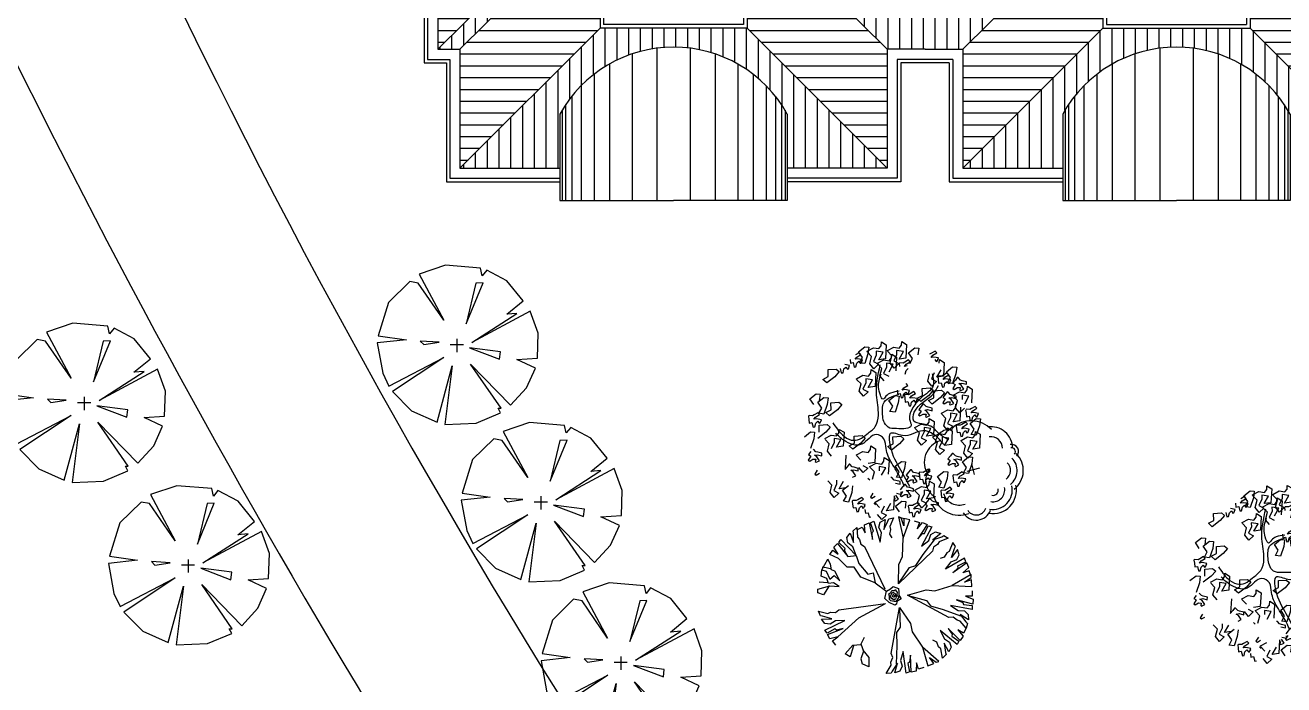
# Model space of a CAD drawing. Extents: x 225694 to 1397201, y -46174 to 794826.
# Drawn here: x 524171 to 564215, y 315925 to 336917 of the extents above; entities that cross this region are included whole.
import ezdxf

# ---------------------------------------------------------------- set-up
doc = ezdxf.new("R2010")
doc.units = 0
doc.header["$LTSCALE"] = 0.5
doc.header["$MEASUREMENT"] = 0
for name, color, linetype in [('08-树', 73, 'Continuous'), ('KJ', 8, 'Continuous'), ('屋顶', 135, 'Continuous'), ('树', 124, 'Continuous'), ('路', 40, 'Continuous')]:
    doc.layers.add(name, color=color, linetype=linetype)
doc.styles.get("Standard").update_dxf_attribs({"font": 'rs.shx', "bigfont": 'hztxt.shx'})

# ---------------------------------------------------------------- blocks, each defined once
blk = doc.blocks.new('桂花')
at = {"layer": '08-树', "linetype": 'ByBlock'}
for p, q in [((0, 0), (-316, 0)), ((-149, -187), (-149, 195))]:
    blk.add_line(p, q, dxfattribs=at)
for centre, radius, start, end in [((-612, 656), 626, 75.2533, 173.8893), ((-367, 1210), 204, 31.9374, 177.2865), ((-367, 1210), 110, 31.9374, 177.2865), ((79, 732), 688, 22.6842, 120.5814), ((79, 732), 509, 22.6842, 120.5814), ((-743, 93), 815, 118.8409, 207.9925), ((-612, 656), 332, 75.2533, 173.8893), ((79, 732), 314, 22.6842, 120.5814), ((574, 395), 344, 335.0514, 87.0482), ((574, 395), 565, 335.0514, 87.0482), ((574, 395), 687, 335.0514, 87.0482), ((574, 395), 158, 335.0514, 87.0482), ((868, -183), 294, 286.7742, 55.2785), ((868, -183), 443, 286.7742, 55.2785), ((-1031, -465), 437, 155.3763, 247.6372), ((-552, -692), 652, 181.4394, 289.2262), ((287, -545), 475, 271.8981, 6.291), ((287, -545), 769, 271.8981, 6.291), ((-59, -897), 543, 216.0983, 316.3439)]:
    blk.add_arc(centre, radius, start, end, dxfattribs=at)
blk = doc.blocks.new('GUIHUA')
at = {"layer": '树', "linetype": 'ByBlock', "xscale": 1.0944, "yscale": 1.0944, "zscale": 1.0944}
blk.add_blockref('桂花', (169, -8), dxfattribs=at)
blk = doc.blocks.new('批杷')
at = {"layer": '08-树', "color": 124}
for p, q in [((-983, 2387), (-831, 2446)), ((-831, 2446), (-723, 1917)), ((-784, 2446), (-678, 2505)), ((-689, 2188), (-784, 2446)), ((-678, 2505), (-475, 1835)), ((-524, 2306), (-478, 2470)), ((-478, 2470), (-326, 2553)), ((-326, 2553), (-360, 2236)), ((-360, 2236), (-231, 2506)), ((-231, 2506), (-208, 2577)), ((-208, 2577), (-55, 2613)), ((-55, 2613), (-172, 2330)), ((296, 2576), (142, 2607)), ((601, 2507), (767, 2457)), ((767, 2457), (700, 2258)), ((700, 2258), (866, 2457)), ((866, 2457), (1016, 2391)), ((-1537, 1977), (-1438, 2120)), ((-1438, 2120), (-1325, 1821)), ((-1344, 2194), (-1224, 2295)), ((-1333, 2120), (-1344, 2194)), ((-1325, 1821), (-1333, 2120)), ((-1224, 2295), (-1200, 1990)), ((-1206, 2233), (-1054, 2316)), ((-1054, 2316), (-959, 2128)), ((-959, 2128), (-983, 2387)), ((-735, 2140), (-689, 2188)), ((-723, 1917), (-735, 2140)), ((-441, 2129), (-524, 2306)), ((-475, 1835), (-441, 2129)), ((-148, 2236), (-183, 2083)), ((-183, 2083), (-111, 1966)), ((-172, 2330), (-148, 2236)), ((1016, 2391), (717, 1941)), ((717, 1941), (866, 2108)), ((1166, 2324), (833, 1708)), ((866, 2108), (933, 2108)), ((933, 2108), (1049, 2357)), ((1049, 2357), (1166, 2324)), ((1066, 1891), (1132, 2074)), ((1132, 2074), (1282, 2158)), ((1448, 2108), (1199, 1908)), ((1199, 1908), (1481, 2008)), ((1282, 2158), (1448, 2108)), ((1481, 2008), (1548, 2041)), ((1548, 2041), (1681, 1958)), ((-1950, 1675), (-1841, 1796)), ((-1812, 1455), (-1950, 1675)), ((-1841, 1796), (-1506, 1373)), ((-1799, 1818), (-1731, 1918)), ((-1597, 1630), (-1799, 1818)), ((-1731, 1918), (-1248, 1412)), ((-1618, 1567), (-1597, 1630)), ((-1504, 1809), (-1537, 1977)), ((-1351, 1689), (-1504, 1809)), ((-1248, 1412), (-1351, 1689)), ((-1200, 1990), (-1137, 1917)), ((-1137, 1917), (-1099, 1765)), ((-1099, 1765), (-982, 1692)), ((-982, 1692), (-335, 346)), ((833, 1708), (1066, 1891)), ((1215, 1675), (1182, 1542)), ((1348, 1758), (1215, 1675)), ((1398, 1841), (1348, 1758)), ((1681, 1958), (1398, 1841)), ((1828, 1826), (1718, 1541)), ((1789, 1343), (1882, 1628)), ((1914, 1695), (1828, 1826)), ((1882, 1628), (1914, 1695)), ((-2340, 954), (-2143, 1291)), ((-2080, 1437), (-1981, 1580)), ((-1806, 1311), (-2080, 1437)), ((-1981, 1580), (-1812, 1455)), ((-1530, 1034), (-1806, 1311)), ((-1506, 1373), (-1618, 1567)), ((-1506, 1373), (-1248, 1412)), ((-1248, 1412), (-1154, 1152)), ((1182, 1542), (102, 510)), ((1556, 1354), (1424, 1318)), ((1636, 1489), (1556, 1354)), ((2206, 1320), (1599, 973)), ((1599, 973), (1776, 1210)), ((1718, 1541), (1636, 1489)), ((1776, 1210), (1957, 1281)), ((1983, 1597), (1789, 1343)), ((1957, 1281), (2037, 1432)), ((2037, 1432), (1983, 1597)), ((1995, 1082), (2242, 1205)), ((2242, 1205), (2206, 1320)), ((-1312, 1034), (-1530, 1034)), ((-1095, 717), (-1312, 1034)), ((-1154, 1152), (-877, 816)), ((-877, 816), (-699, 855)), ((-699, 855), (-640, 538)), ((2276, 1172), (1834, 862)), ((1834, 862), (1997, 1016)), ((1997, 1016), (1995, 1082)), ((2151, 853), (2346, 1024)), ((2349, 925), (2151, 853)), ((2346, 1024), (2276, 1172)), ((2403, 760), (2349, 925)), ((-640, 538), (-1095, 717)), ((-640, 538), (-264, 261)), ((-2459, 222), (-2459, 340)), ((1708, -563), (393, 145)), ((2464, -143), (1944, 3)), ((1944, 3), (2149, -88)), ((2450, 115), (2240, 117)), ((2240, 117), (2481, 20)), ((2447, 288), (2450, 115)), ((2481, 20), (2464, -143)), ((-2383, -509), (-2442, -364)), ((-2442, -364), (-2145, -435)), ((-2145, -435), (-2055, -397)), ((-2055, -397), (-1899, -408)), ((-1899, -408), (-1794, -320)), ((-1794, -320), (-313, -120)), ((-1154, -571), (-313, -120)), ((-131, -1714), (136, -244)), ((2447, -305), (1759, -180)), ((1759, -180), (2005, -344)), ((2005, -344), (2199, -351)), ((2149, -88), (2169, -151)), ((2169, -151), (2443, -185)), ((2199, -351), (2325, -467)), ((2443, -185), (2447, -305)), ((-2310, -521), (-2383, -509)), ((-2342, -622), (-2022, -607)), ((-2236, -760), (-2342, -622)), ((-2022, -607), (-2310, -521)), ((-2240, -963), (-1609, -660)), ((-2067, -780), (-2236, -760)), ((-1905, -671), (-2067, -780)), ((-1609, -660), (-1905, -671)), ((-1825, -1182), (-1154, -571)), ((1845, -553), (1708, -563)), ((1965, -654), (1845, -553)), ((2060, -676), (1965, -654)), ((2258, -908), (2060, -676)), ((2329, -641), (2062, -466)), ((2062, -466), (2244, -703)), ((2244, -703), (2296, -756)), ((2296, -756), (2258, -908)), ((2325, -467), (2329, -641)), ((-2166, -1058), (-2240, -963)), ((-1925, -924), (-2166, -1058)), ((-2158, -1104), (-1652, -917)), ((-2076, -1246), (-2158, -1104)), ((-1825, -1182), (-2076, -1246)), ((-1996, -1305), (-1825, -1182)), ((-1871, -963), (-1925, -924)), ((-1652, -917), (-1871, -963)), ((1429, -980), (1563, -1244)), ((1968, -1427), (1429, -980)), ((1680, -912), (1814, -1091)), ((2062, -1293), (1680, -912)), ((1814, -1091), (1801, -1156)), ((1801, -1156), (2023, -1319)), ((1994, -957), (2157, -1159)), ((2176, -1062), (1994, -957)), ((2157, -1159), (2062, -1293)), ((2258, -908), (2176, -1062)), ((-1891, -1443), (-1996, -1305)), ((1321, -1348), (1197, -1290)), ((1377, -1495), (1321, -1348)), ((1449, -1560), (1377, -1495)), ((1508, -1860), (1449, -1560)), ((1553, -1378), (1596, -1674)), ((1700, -1661), (1553, -1378)), ((1563, -1244), (1729, -1345)), ((1782, -1508), (1700, -1661)), ((1729, -1345), (1782, -1508)), ((2023, -1319), (1968, -1427)), ((-1431, -1818), (-1589, -1719)), ((-138, -1986), (-80, -1841)), ((-130, -2083), (-138, -1986)), ((-80, -1841), (-131, -1714)), ((249, -1643), (169, -1928)), ((169, -1928), (222, -2115)), ((342, -2337), (249, -1643)), ((457, -1986), (403, -2025)), ((480, -1763), (457, -1986)), ((502, -2303), (480, -1763)), ((1615, -1746), (1508, -1860)), ((1596, -1674), (1615, -1746)), ((-837, -2135), (-1055, -2036)), ((-290, -2343), (-130, -2083)), ((-133, -2333), (-290, -2343)), ((-99, -2267), (-133, -2333)), ((71, -2020), (-99, -2267)), ((-14, -2328), (71, -2020)), ((150, -2270), (-14, -2328)), ((222, -2115), (150, -2270)), ((456, -2295), (342, -2337)), ((403, -2025), (456, -2295)), ((662, -2269), (502, -2303)), ((679, -2009), (662, -2269)), ((743, -2210), (679, -2009)), ((907, -2153), (743, -2210))]:
    blk.add_line(p, q, dxfattribs=at)
for points in [[(252, 1958), (468, 2540), (268, 2590), (268, 2357), (185, 2607), (102, 2640), (252, 1958)], [(119, 527), (102, 510), (119, 1126), (235, 1375), (252, 1958)], [(119, 527), (451, 1026), (650, 1093), (883, 1442), (1249, 1908)], [(-2459, 340), (-2083, 439), (-1787, 420), (-1965, 538), (-2123, 519), (-2182, 677), (-2360, 756), (-2340, 954), (-2202, 915), (-2083, 657), (-1945, 776), (-1767, 598), (-1925, 915), (-2024, 954), (-2063, 1133), (-2143, 1291)], [(-2024, 974), (-2202, 1014), (-2321, 1034)], [(1816, 451), (2437, 425), (2423, 630), (2201, 558), (2413, 714), (2419, 804), (1816, 451)], [(-2103, 439), (-2281, 162), (-2459, 222)], [(-2143, 538), (-2419, 558)], [(414, 135), (393, 145), (984, 320), (1257, 286), (1816, 451)], [(414, 135), (992, -27), (1117, -196), (1521, -309), (2077, -513)], [(133, -267), (157, -867), (35, -1038), (52, -1457), (30, -2049)], [(133, -267), (136, -244), (485, -752), (537, -1022), (866, -1503)], [(-1352, -1442), (-1095, -1422), (-976, -1185)], [(-1589, -1719), (-1352, -1442)], [(-1332, -1462), (-1371, -1601), (-1431, -1818)], [(-1095, -1403), (-1015, -1640)], [(-1035, -1601), (-837, -1838), (-837, -2135)], [(866, -1503), (1034, -2102), (1225, -2025), (1088, -1836), (1302, -1989), (1388, -1967), (866, -1503)], [(-1015, -1640), (-1095, -1878), (-1055, -2036)]]:
    blk.add_lwpolyline(points, dxfattribs=at)
for points in [[(-14, -172), (-197, -89), (-330, 44), (-280, 277), (-147, 344), (-64, 427), (102, 360), (119, 244), (119, 144), (185, 27), (52, -56), (36, -139)], [(-35, -51), (-138, -31), (-178, 9), (-178, 88), (-187, 117), (-207, 191), (-138, 236), (-109, 300), (-20, 290), (5, 330), (34, 270), (59, 251), (54, 147), (103, 93), (103, 48), (79, 38), (64, -11), (39, -26), (24, -51)], [(-114, 33), (-138, 78), (-138, 132), (-104, 196), (-99, 226), (-54, 246), (-40, 201), (-15, 206), (-5, 191), (20, 157), (29, 127), (29, 97), (15, 48), (10, 33), (-5, 18), (-25, 18), (-25, -1), (-64, -1), (-69, 18), (-79, 28)], [(-74, 112), (-64, 167), (-40, 172), (-30, 152), (-10, 132), (-10, 107), (-30, 93), (-30, 78), (-49, 83), (-74, 93)]]:
    blk.add_lwpolyline(points, close=True, dxfattribs=at)
blk = doc.blocks.new('银杏')
at = {"layer": '树', "color": 60}
for p, q in [((-1267, 2458), (-1227, 2569)), ((-1227, 2569), (-1046, 2496)), ((-839, 2577), (-927, 2533)), ((-811, 2624), (-839, 2577)), ((-750, 2732), (-811, 2624)), ((-754, 2511), (-746, 2592)), ((-694, 2563), (-754, 2511)), ((-681, 2712), (-750, 2732)), ((-746, 2592), (-681, 2712)), ((-562, 2609), (-694, 2563)), ((-621, 2729), (-503, 2841)), ((-520, 2694), (-621, 2729)), ((-547, 2507), (-562, 2609)), ((-523, 2463), (-456, 2607)), ((-456, 2607), (-520, 2694)), ((-503, 2841), (-123, 2715)), ((-325, 2695), (-404, 2514)), ((-145, 2520), (-325, 2695)), ((64, 2824), (2, 2789)), ((2, 2789), (35, 2670)), ((48, 2617), (18, 2524)), ((35, 2670), (48, 2617)), ((104, 2693), (64, 2824)), ((155, 2630), (104, 2693)), ((161, 2710), (155, 2630)), ((222, 2835), (161, 2710)), ((305, 2774), (222, 2835)), ((227, 2471), (232, 2551)), ((232, 2551), (365, 2548)), ((236, 2721), (305, 2744)), ((275, 2651), (236, 2721)), ((371, 2597), (275, 2651)), ((305, 2744), (305, 2774)), ((352, 2733), (392, 2843)), ((442, 2524), (352, 2733)), ((365, 2548), (371, 2597)), ((392, 2843), (574, 2770)), ((633, 2591), (442, 2524)), ((574, 2770), (816, 2609)), ((756, 2473), (633, 2591)), ((701, 2616), (819, 2727)), ((802, 2581), (701, 2616)), ((816, 2609), (756, 2473)), ((866, 2494), (802, 2581)), ((819, 2727), (1199, 2602)), ((997, 2582), (918, 2401)), ((1177, 2407), (997, 2582)), ((1199, 2602), (1177, 2407)), ((-1574, 2147), (-1456, 2259)), ((-1456, 2259), (-1076, 2134)), ((-1177, 2249), (-1267, 2458)), ((-987, 2316), (-1177, 2249)), ((-1078, 2297), (-1141, 2262)), ((-1141, 2262), (-1107, 2143)), ((-1039, 2166), (-1078, 2297)), ((-1046, 2496), (-803, 2334)), ((-863, 2199), (-987, 2316)), ((-982, 2182), (-987, 2103)), ((-921, 2308), (-982, 2182)), ((-927, 2533), (-934, 2507)), ((-934, 2507), (-880, 2436)), ((-838, 2247), (-921, 2308)), ((-906, 2194), (-837, 2216)), ((-867, 2123), (-906, 2194)), ((-880, 2436), (-816, 2348)), ((-803, 2334), (-863, 2199)), ((-837, 2216), (-838, 2247)), ((-816, 2348), (-756, 2400)), ((-756, 2400), (-664, 2305)), ((-664, 2305), (-626, 2335)), ((-655, 2441), (-633, 2518)), ((-626, 2335), (-655, 2441)), ((-633, 2518), (-568, 2485)), ((-514, 2186), (-601, 2142)), ((-568, 2485), (-547, 2507)), ((-476, 2260), (-523, 2463)), ((-486, 2234), (-514, 2186)), ((-425, 2341), (-486, 2234)), ((-444, 2262), (-476, 2260)), ((-294, 2345), (-444, 2262)), ((-429, 2120), (-421, 2201)), ((-356, 2322), (-425, 2341)), ((-421, 2201), (-356, 2322)), ((-404, 2514), (-290, 2485)), ((-237, 2218), (-369, 2172)), ((-103, 2237), (-294, 2345)), ((-222, 2116), (-237, 2218)), ((-105, 2233), (-206, 2268)), ((-41, 2146), (-105, 2233)), ((66, 2316), (-103, 2237)), ((-88, 2380), (292, 2255)), ((-25, 2480), (66, 2316)), ((90, 2235), (11, 2053)), ((31, 2500), (120, 2488)), ((270, 2059), (90, 2235)), ((120, 2488), (227, 2471)), ((292, 2255), (270, 2059)), ((434, 2445), (372, 2410)), ((372, 2410), (405, 2291)), ((418, 2237), (388, 2144)), ((405, 2291), (418, 2237)), ((474, 2314), (434, 2445)), ((525, 2251), (474, 2314)), ((531, 2330), (525, 2251)), ((592, 2456), (531, 2330)), ((675, 2395), (592, 2456)), ((606, 2342), (675, 2364)), ((645, 2271), (606, 2342)), ((740, 2217), (645, 2271)), ((675, 2364), (675, 2395)), ((735, 2169), (740, 2217)), ((799, 2350), (866, 2494)), ((846, 2147), (799, 2350)), ((1028, 2232), (878, 2149)), ((918, 2401), (1032, 2372)), ((1219, 2124), (1028, 2232)), ((1032, 2372), (1185, 2243)), ((1185, 2243), (1297, 2367)), ((1388, 2203), (1219, 2124)), ((1297, 2367), (1388, 2203)), ((1361, 2233), (1402, 2343)), ((1451, 2024), (1361, 2233)), ((1402, 2343), (1583, 2270)), ((1583, 2270), (1825, 2109)), ((-1622, 2132), (-1683, 2006)), ((-1539, 2071), (-1622, 2132)), ((-1608, 2018), (-1539, 2040)), ((-1473, 2112), (-1574, 2147)), ((-1539, 2040), (-1539, 2071)), ((-1098, 1938), (-1277, 2114)), ((-1242, 1904), (-1089, 1775)), ((-1094, 2089), (-1124, 1996)), ((-1124, 1996), (-1111, 1973)), ((-1111, 1973), (-1023, 1961)), ((-1107, 2143), (-1094, 2089)), ((-1076, 2134), (-1098, 1938)), ((-1089, 1775), (-978, 1898)), ((-987, 2103), (-1039, 2166)), ((-1023, 1961), (-915, 1944)), ((-978, 1898), (-887, 1735)), ((-915, 1944), (-910, 2023)), ((-910, 2023), (-777, 2020)), ((-772, 2069), (-867, 2123)), ((-777, 2020), (-772, 2069)), ((-742, 1749), (-700, 1973)), ((-700, 1973), (-606, 2042)), ((-601, 2142), (-609, 2116)), ((-609, 2116), (-555, 2045)), ((-606, 2042), (-495, 1881)), ((-555, 2045), (-491, 1957)), ((-495, 1881), (-383, 1612)), ((-491, 1957), (-431, 2010)), ((-431, 2010), (-339, 1914)), ((-369, 2172), (-429, 2120)), ((-339, 1914), (-300, 1944)), ((-330, 2050), (-308, 2127)), ((-300, 1944), (-330, 2050)), ((-308, 2127), (-243, 2094)), ((-243, 2094), (-222, 2116)), ((-108, 2002), (-41, 2146)), ((-61, 1799), (-108, 2002)), ((121, 1885), (-29, 1801)), ((11, 2053), (125, 2025)), ((312, 1777), (121, 1885)), ((125, 2025), (278, 1896)), ((278, 1896), (390, 2019)), ((481, 1856), (312, 1777)), ((388, 2144), (401, 2121)), ((390, 2019), (481, 1856)), ((394, 1857), (512, 1969)), ((495, 1822), (394, 1857)), ((401, 2121), (489, 2109)), ((489, 2109), (597, 2092)), ((559, 1735), (495, 1822)), ((512, 1969), (892, 1844)), ((597, 2092), (602, 2171)), ((602, 2171), (735, 2169)), ((690, 1824), (611, 1642)), ((870, 1648), (690, 1824)), ((878, 2149), (846, 2147)), ((892, 1844), (870, 1648)), ((1151, 1827), (1144, 1802)), ((1238, 1872), (1151, 1827)), ((1267, 1919), (1238, 1872)), ((1327, 2027), (1267, 1919)), ((1323, 1806), (1332, 1887)), ((1383, 1858), (1323, 1806)), ((1396, 2007), (1327, 2027)), ((1332, 1887), (1396, 2007)), ((1515, 1904), (1383, 1858)), ((1642, 2091), (1451, 2024)), ((1531, 1802), (1515, 1904)), ((1766, 1974), (1642, 2091)), ((1799, 1979), (1737, 1944)), ((1737, 1944), (1770, 1825)), ((1825, 2109), (1766, 1974)), ((1770, 1825), (1783, 1772)), ((1839, 1848), (1799, 1979)), ((1890, 1785), (1839, 1848)), ((1896, 1865), (1890, 1785)), ((2010, 1806), (1971, 1876)), ((-1056, 1656), (-1247, 1764)), ((-887, 1735), (-1056, 1656)), ((-895, 1451), (-854, 1675)), ((-854, 1675), (-759, 1744)), ((-759, 1744), (-649, 1583)), ((-546, 1699), (-742, 1749)), ((-649, 1583), (-537, 1314)), ((-508, 1533), (-546, 1699)), ((-383, 1612), (-508, 1533)), ((-328, 1471), (-357, 1423)), ((-267, 1578), (-328, 1471)), ((-199, 1559), (-267, 1578)), ((-263, 1438), (-199, 1559)), ((-80, 1455), (-212, 1409)), ((-64, 1353), (-80, 1455)), ((-29, 1801), (-61, 1799)), ((-4, 1424), (114, 1536)), ((114, 1536), (495, 1411)), ((492, 1591), (559, 1735)), ((539, 1388), (492, 1591)), ((721, 1474), (571, 1390)), ((611, 1642), (725, 1614)), ((912, 1366), (721, 1474)), ((725, 1614), (879, 1485)), ((879, 1485), (990, 1608)), ((990, 1608), (1081, 1444)), ((1144, 1802), (1198, 1731)), ((1198, 1731), (1262, 1643)), ((1262, 1643), (1322, 1695)), ((1322, 1695), (1413, 1600)), ((1413, 1600), (1452, 1630)), ((1423, 1736), (1445, 1813)), ((1452, 1630), (1423, 1736)), ((1445, 1813), (1510, 1780)), ((1510, 1780), (1531, 1802)), ((1584, 1431), (1625, 1541)), ((1625, 1541), (1806, 1469)), ((1783, 1772), (1753, 1679)), ((1753, 1679), (1766, 1655)), ((1766, 1655), (1855, 1643)), ((1806, 1469), (2048, 1307)), ((1855, 1643), (1962, 1626)), ((1962, 1626), (1967, 1706)), ((2135, 1527), (2072, 1493)), ((2072, 1493), (2106, 1374)), ((2175, 1397), (2135, 1527)), ((-699, 1401), (-895, 1451)), ((-803, 1227), (-866, 1192)), ((-866, 1192), (-833, 1073)), ((-764, 1096), (-803, 1227)), ((-712, 1033), (-764, 1096)), ((-707, 1112), (-712, 1033)), ((-646, 1238), (-707, 1112)), ((-661, 1235), (-699, 1401)), ((-537, 1314), (-661, 1235)), ((-563, 1177), (-646, 1238)), ((-631, 1124), (-563, 1146)), ((-592, 1053), (-631, 1124)), ((-563, 1146), (-563, 1177)), ((-444, 1379), (-451, 1353)), ((-451, 1353), (-397, 1282)), ((-357, 1423), (-444, 1379)), ((-397, 1282), (-333, 1194)), ((-333, 1194), (-273, 1247)), ((-273, 1247), (-181, 1151)), ((-271, 1357), (-263, 1438)), ((-212, 1409), (-271, 1357)), ((-181, 1151), (-143, 1181)), ((-172, 1287), (-150, 1364)), ((-143, 1181), (-172, 1287)), ((-150, 1364), (-85, 1332)), ((-85, 1332), (-64, 1353)), ((98, 1389), (-4, 1424)), ((95, 1158), (162, 1302)), ((142, 955), (95, 1158)), ((162, 1302), (98, 1389)), ((293, 1390), (214, 1209)), ((214, 1209), (328, 1180)), ((472, 1215), (293, 1390)), ((328, 1180), (481, 1052)), ((495, 1411), (472, 1215)), ((481, 1052), (593, 1175)), ((571, 1390), (539, 1388)), ((593, 1175), (684, 1011)), ((1081, 1444), (912, 1366)), ((1674, 1222), (1584, 1431)), ((1865, 1289), (1674, 1222)), ((1989, 1172), (1865, 1289)), ((2048, 1307), (1989, 1172)), ((2119, 1320), (2089, 1227)), ((2089, 1227), (2102, 1203)), ((2102, 1203), (2190, 1191)), ((2106, 1374), (2119, 1320)), ((2226, 1333), (2175, 1397)), ((2190, 1191), (2298, 1175)), ((2298, 1175), (2303, 1254)), ((-1088, 1069), (-1150, 1034)), ((-1048, 938), (-1088, 1069)), ((-997, 875), (-1048, 938)), ((-991, 954), (-997, 875)), ((-930, 1080), (-991, 954)), ((-847, 1019), (-930, 1080)), ((-925, 716), (-920, 796)), ((-920, 796), (-787, 793)), ((-916, 966), (-847, 989)), ((-877, 895), (-916, 966)), ((-895, 637), (-854, 748)), ((-782, 841), (-877, 895)), ((-854, 748), (-673, 675)), ((-819, 1019), (-849, 926)), ((-849, 926), (-837, 903)), ((-847, 989), (-847, 1019)), ((-837, 903), (-748, 891)), ((-833, 1073), (-819, 1019)), ((-787, 793), (-782, 841)), ((-748, 891), (-641, 874)), ((-641, 874), (-635, 953)), ((-635, 953), (-503, 951)), ((-497, 999), (-592, 1053)), ((-503, 951), (-497, 999)), ((173, 957), (142, 955)), ((324, 1041), (173, 957)), ((514, 933), (324, 1041)), ((684, 1011), (514, 933)), ((1472, 1054), (1409, 1019)), ((1409, 1019), (1442, 900)), ((1474, 738), (1414, 630)), ((1456, 846), (1425, 753)), ((1425, 753), (1438, 730)), ((1438, 730), (1527, 718)), ((1442, 900), (1456, 846)), ((1511, 923), (1472, 1054)), ((1543, 718), (1474, 738)), ((1563, 860), (1511, 923)), ((1568, 939), (1563, 860)), ((1629, 1065), (1568, 939)), ((1712, 1004), (1629, 1065)), ((1634, 701), (1639, 781)), ((1639, 781), (1772, 778)), ((1643, 951), (1712, 974)), ((1682, 880), (1643, 951)), ((1778, 826), (1682, 880)), ((1712, 974), (1712, 1004)), ((1743, 958), (1861, 1070)), ((1844, 923), (1743, 958)), ((1772, 778), (1778, 826)), ((1909, 836), (1844, 923)), ((-805, 428), (-895, 637)), ((-614, 495), (-805, 428)), ((-673, 675), (-430, 513)), ((-490, 378), (-614, 495)), ((-430, 513), (-490, 378)), ((237, 272), (278, 496)), ((278, 496), (373, 566)), ((373, 566), (483, 404)), ((483, 404), (596, 135)), ((986, 324), (1026, 434)), ((1298, 538), (1291, 513)), ((1385, 583), (1298, 538)), ((1414, 630), (1385, 583)), ((1479, 598), (1543, 718)), ((1527, 718), (1634, 701)), ((433, 222), (237, 272)), ((471, 56), (433, 222)), ((596, 135), (471, 56))]:
    blk.add_line(p, q, dxfattribs=at)
at = {"layer": '树'}
for p, q in [((-1779, 2121), (-1842, 2086)), ((-1842, 2086), (-1809, 1967)), ((-1809, 1967), (-1796, 1913)), ((-1740, 1990), (-1779, 2121)), ((-1688, 1927), (-1740, 1990)), ((-1683, 2006), (-1688, 1927)), ((1957, 1990), (1896, 1865)), ((2040, 1929), (1957, 1990)), ((1971, 1876), (2040, 1899)), ((2040, 1899), (2040, 1929)), ((-2083, 1544), (-2043, 1655)), ((-1993, 1335), (-2083, 1544)), ((-2043, 1655), (-1862, 1582)), ((1967, 1706), (2100, 1703)), ((2105, 1752), (2010, 1806)), ((2100, 1703), (2105, 1752)), ((2292, 1538), (2231, 1413)), ((2375, 1477), (2292, 1538)), ((2376, 1447), (2375, 1477)), ((-2357, 1231), (-2239, 1343)), ((-2256, 1196), (-2357, 1231)), ((-2259, 965), (-2192, 1109)), ((-2192, 1109), (-2256, 1196)), ((-2239, 1343), (-1859, 1218)), ((-2061, 1197), (-2140, 1016)), ((-1881, 1022), (-2061, 1197)), ((-1803, 1402), (-1993, 1335)), ((-1859, 1218), (-1881, 1022)), ((-1679, 1285), (-1803, 1402)), ((-1728, 1313), (-1791, 1278)), ((-1791, 1278), (-1757, 1159)), ((-1744, 1105), (-1774, 1012)), ((-1757, 1159), (-1744, 1105)), ((-1688, 1182), (-1728, 1313)), ((-1637, 1119), (-1688, 1182)), ((-1632, 1198), (-1637, 1119)), ((-1517, 1139), (-1556, 1210)), ((-1422, 1085), (-1517, 1139)), ((2231, 1413), (2226, 1333)), ((2303, 1254), (2436, 1251)), ((2307, 1424), (2376, 1447)), ((2346, 1354), (2307, 1424)), ((2441, 1300), (2346, 1354)), ((2436, 1251), (2441, 1300)), ((-2494, 659), (-2376, 771)), ((-2376, 771), (-1995, 646)), ((-2212, 762), (-2259, 965)), ((-2180, 764), (-2212, 762)), ((-2030, 848), (-2180, 764)), ((-2140, 1016), (-2026, 987)), ((-2080, 857), (-1962, 968)), ((-1979, 821), (-2080, 857)), ((-1839, 740), (-2030, 848)), ((-2026, 987), (-1873, 859)), ((-1982, 590), (-1915, 735)), ((-1915, 735), (-1979, 821)), ((-1962, 968), (-1582, 843)), ((-1873, 859), (-1761, 982)), ((-1784, 823), (-1863, 641)), ((-1670, 818), (-1839, 740)), ((-1604, 647), (-1784, 823)), ((-1774, 1012), (-1761, 989)), ((-1761, 989), (-1673, 977)), ((-1761, 982), (-1670, 818)), ((-1032, 733), (-925, 716)), ((1841, 692), (1909, 836)), ((1861, 1070), (2241, 945)), ((2040, 924), (1960, 743)), ((1960, 743), (2075, 715)), ((2219, 749), (2040, 924)), ((2241, 945), (2219, 749)), ((2242, 849), (2234, 823)), ((2234, 823), (2288, 752)), ((2329, 894), (2242, 849)), ((2288, 752), (2352, 665)), ((2357, 941), (2329, 894)), ((2418, 1049), (2357, 941)), ((2414, 827), (2422, 909)), ((2474, 880), (2414, 827)), ((2487, 1029), (2418, 1049)), ((2422, 909), (2487, 1029)), ((2606, 925), (2474, 880)), ((2513, 757), (2535, 834)), ((2542, 652), (2513, 757)), ((2535, 834), (2600, 802)), ((2600, 802), (2621, 824)), ((2621, 824), (2606, 925)), ((-2392, 624), (-2494, 659)), ((-2328, 537), (-2392, 624)), ((-2197, 626), (-2276, 444)), ((-2276, 444), (-2162, 416)), ((-2018, 450), (-2197, 626)), ((-2162, 416), (-2009, 287)), ((-1995, 646), (-2018, 450)), ((-2009, 287), (-1897, 410)), ((-1935, 388), (-1982, 590)), ((-1903, 390), (-1935, 388)), ((-1753, 473), (-1903, 390)), ((-1897, 410), (-1806, 246)), ((-1863, 641), (-1749, 613)), ((-1562, 365), (-1753, 473)), ((-1749, 613), (-1596, 484)), ((-1596, 484), (-1484, 607)), ((-1393, 444), (-1562, 365)), ((1026, 434), (1207, 361)), ((1291, 513), (1345, 441)), ((1345, 441), (1409, 354)), ((1409, 354), (1469, 406)), ((1469, 406), (1560, 310)), ((1471, 517), (1479, 598)), ((1530, 569), (1471, 517)), ((1662, 614), (1530, 569)), ((1570, 446), (1592, 524)), ((1599, 341), (1570, 446)), ((1592, 524), (1657, 491)), ((1657, 491), (1678, 513)), ((1678, 513), (1662, 614)), ((1840, 462), (1779, 354)), ((1909, 442), (1840, 462)), ((1888, 489), (1841, 692)), ((1844, 322), (1909, 442)), ((1920, 491), (1888, 489)), ((2070, 575), (1920, 491)), ((2261, 467), (2070, 575)), ((2075, 715), (2228, 586)), ((2228, 586), (2339, 709)), ((2318, 508), (2255, 474)), ((2255, 474), (2288, 355)), ((2430, 545), (2261, 467)), ((2357, 378), (2318, 508)), ((2339, 709), (2430, 545)), ((2352, 665), (2412, 717)), ((2409, 314), (2357, 378)), ((2414, 394), (2409, 314)), ((2412, 717), (2504, 621)), ((2475, 519), (2414, 394)), ((2558, 458), (2475, 519)), ((2490, 405), (2558, 428)), ((2529, 335), (2490, 405)), ((2504, 621), (2542, 652)), ((2558, 428), (2558, 458)), ((-1976, 168), (-2166, 276)), ((-1806, 246), (-1976, 168)), ((-1801, 161), (-1683, 273)), ((-1700, 126), (-1801, 161)), ((-1703, -105), (-1635, 39)), ((-1635, 39), (-1700, 126)), ((-1683, 273), (-1302, 148)), ((-1504, 128), (-1584, -54)), ((-1325, -48), (-1504, 128)), ((-1302, 148), (-1325, -48)), ((1075, 115), (986, 324)), ((1266, 182), (1075, 115)), ((1207, 361), (1450, 200)), ((1390, 65), (1266, 182)), ((1450, 200), (1390, 65)), ((1481, 30), (1453, -18)), ((1542, 137), (1481, 30)), ((1611, 118), (1542, 137)), ((1546, -3), (1611, 118)), ((1560, 310), (1599, 341)), ((1663, 263), (1656, 237)), ((1656, 237), (1710, 166)), ((1751, 307), (1663, 263)), ((1710, 166), (1774, 78)), ((1779, 354), (1751, 307)), ((1834, 130), (1926, 35)), ((1904, 68), (1835, 87)), ((1836, 241), (1844, 322)), ((1896, 293), (1836, 241)), ((1839, -53), (1904, 68)), ((2028, 339), (1896, 293)), ((1926, 35), (1964, 65)), ((1935, 171), (1957, 248)), ((1964, 65), (1935, 171)), ((1957, 248), (2022, 215)), ((2022, 215), (2043, 237)), ((2043, 237), (2028, 339)), ((2100, 39), (2141, 149)), ((2190, -170), (2100, 39)), ((2141, 149), (2322, 76)), ((2302, 301), (2271, 208)), ((2271, 208), (2284, 184)), ((2284, 184), (2373, 173)), ((2288, 355), (2302, 301)), ((2373, 173), (2480, 156)), ((2480, 156), (2486, 235)), ((2486, 235), (2618, 232)), ((2624, 281), (2529, 335)), ((2618, 232), (2624, 281)), ((-2057, -91), (-2057, -60)), ((-1655, -308), (-1703, -105)), ((-1624, -306), (-1655, -308)), ((-1474, -222), (-1624, -306)), ((-1584, -54), (-1469, -82)), ((-1283, -330), (-1474, -222)), ((-1469, -82), (-1316, -211)), ((-1316, -211), (-1204, -88)), ((-1114, -251), (-1283, -330)), ((-1204, -88), (-1114, -251)), ((325, -413), (443, -302)), ((443, -302), (823, -427)), ((749, -124), (867, -13)), ((851, -160), (749, -124)), ((848, -391), (915, -246)), ((915, -246), (851, -160)), ((867, -13), (1248, -138)), ((1046, -158), (967, -340)), ((967, -340), (1081, -368)), ((1225, -334), (1046, -158)), ((1365, -62), (1358, -88)), ((1453, -18), (1365, -62)), ((2023, -36), (1891, -81)), ((1896, -135), (2277, -260)), ((1953, -127), (2017, -159)), ((2017, -159), (2039, -138)), ((2039, -138), (2023, -36)), ((2254, -456), (2075, -280)), ((2381, -103), (2190, -170)), ((2277, -260), (2254, -456)), ((426, -448), (325, -413)), ((423, -679), (490, -535)), ((490, -535), (426, -448)), ((823, -427), (801, -622)), ((809, -786), (921, -662)), ((895, -593), (848, -391)), ((926, -591), (895, -593)), ((921, -662), (1012, -826)), ((1077, -508), (926, -591)), ((1267, -616), (1077, -508)), ((1277, -702), (1214, -737)), ((1662, -709), (1754, -805)), ((1792, -774), (1763, -669)), ((1924, -715), (1877, -513)), ((1955, -713), (1924, -715)), ((2004, -715), (1942, -750)), ((2106, -630), (1955, -713)), ((2110, -490), (2263, -619)), ((2263, -619), (2375, -496)), ((2466, -659), (2296, -738)), ((2375, -496), (2466, -659)), ((-1177, -1203), (-1135, -979)), ((-1135, -979), (-1041, -910)), ((-1041, -910), (-930, -1071)), ((652, -797), (502, -880)), ((770, -1087), (683, -1132)), ((799, -1040), (770, -1087)), ((860, -932), (799, -1040)), ((1012, -826), (843, -905)), ((856, -1153), (864, -1072)), ((928, -952), (860, -932)), ((864, -1072), (928, -952)), ((1047, -1055), (915, -1101)), ((1063, -1157), (1047, -1055)), ((1762, -1019), (1700, -1054)), ((1700, -1054), (1733, -1173)), ((1754, -805), (1792, -774)), ((1802, -1150), (1762, -1019)), ((1920, -1008), (1859, -1134)), ((2003, -1069), (1920, -1008)), ((1958, -1015), (1971, -1039)), ((2003, -1100), (2003, -1069)), ((2060, -1051), (2167, -1068)), ((2167, -1068), (2172, -988)), ((2172, -988), (2305, -991)), ((2305, -991), (2311, -942)), ((915, -1101), (856, -1153)), ((1354, -1538), (1264, -1328)), ((1305, -1218), (1486, -1291)), ((1746, -1227), (1716, -1320)), ((1733, -1173), (1746, -1227)), ((1853, -1213), (1802, -1150)), ((1859, -1134), (1853, -1213)), ((1930, -1293), (2063, -1295)), ((1934, -1122), (2003, -1100)), ((1973, -1193), (1934, -1122)), ((2068, -1247), (1973, -1193)), ((2063, -1295), (2068, -1247)), ((1025, -1624), (1139, -1652))]:
    blk.add_line(p, q, dxfattribs=at)
at = {"layer": '树', "color": 76}
for p, q in [((-2395, 393), (-2328, 537)), ((-2348, 190), (-2395, 393)), ((-2481, 154), (-2441, 265)), ((-2391, -55), (-2481, 154)), ((-2441, 265), (-2260, 192)), ((-2201, 12), (-2391, -55)), ((-2316, 192), (-2348, 190)), ((-2166, 276), (-2316, 192)), ((-2260, 192), (-2017, 30)), ((-2077, -105), (-2201, 12)), ((-2140, 1), (-2201, -125)), ((-2057, -60), (-2140, 1)), ((-2017, 30), (-2077, -105)), ((-2298, -10), (-2360, -45)), ((-2360, -45), (-2327, -164)), ((-2258, -141), (-2298, -10)), ((-2207, -204), (-2258, -141)), ((-2243, -346), (-2135, -363)), ((-2201, -125), (-2207, -204)), ((-2135, -363), (-2130, -284)), ((-2130, -284), (-1997, -286)), ((-2126, -113), (-2057, -91)), ((-2087, -184), (-2126, -113)), ((-1992, -238), (-2087, -184)), ((-1997, -286), (-1992, -238)), ((-2073, -405), (-2134, -530)), ((-1990, -466), (-2073, -405)), ((-2063, -689), (-1930, -692)), ((-2059, -519), (-1990, -496)), ((-2020, -589), (-2059, -519)), ((-1924, -643), (-2020, -589)), ((-1990, -496), (-1990, -466)), ((-1930, -692), (-1924, -643)), ((-71, -802), (-29, -578)), ((-29, -578), (65, -509)), ((65, -509), (176, -670)), ((176, -670), (288, -939)), ((470, -882), (423, -679)), ((-2120, -1035), (-2079, -811)), ((-1924, -1086), (-2120, -1035)), ((-2079, -811), (-1984, -742)), ((-1984, -742), (-1874, -903)), ((-1886, -1252), (-1924, -1086)), ((-1874, -903), (-1761, -1172)), ((-930, -1071), (-818, -1340)), ((-371, -1171), (-253, -1060)), ((-253, -1060), (128, -1185)), ((125, -852), (-71, -802)), ((163, -1018), (125, -852)), ((288, -939), (163, -1018)), ((502, -880), (470, -882)), ((-1761, -1172), (-1886, -1252)), ((-1534, -1552), (-1494, -1442)), ((-1494, -1442), (-1313, -1515)), ((-1376, -1358), (-1336, -1248)), ((-1286, -1568), (-1376, -1358)), ((-1336, -1248), (-1155, -1321)), ((-981, -1253), (-1177, -1203)), ((-1155, -1321), (-912, -1483)), ((-943, -1419), (-981, -1253)), ((-818, -1340), (-943, -1419)), ((-594, -1476), (-499, -1407)), ((-499, -1407), (-389, -1568)), ((-269, -1206), (-371, -1171)), ((-272, -1437), (-205, -1293)), ((-225, -1640), (-272, -1437)), ((-205, -1293), (-269, -1206)), ((-74, -1205), (-153, -1386)), ((-153, -1386), (-39, -1415)), ((105, -1380), (-74, -1205)), ((-39, -1415), (114, -1544)), ((128, -1185), (105, -1380)), ((397, -1177), (778, -1302)), ((683, -1132), (676, -1157)), ((676, -1157), (730, -1228)), ((730, -1228), (794, -1316)), ((1284, -1618), (1105, -1443)), ((1306, -1422), (1284, -1618)), ((1486, -1291), (1729, -1453)), ((1729, -1453), (1669, -1588)), ((1716, -1320), (1729, -1343)), ((1729, -1343), (1818, -1355)), ((1818, -1355), (1925, -1372)), ((1925, -1372), (1930, -1293)), ((-1444, -1762), (-1534, -1552)), ((-1254, -1695), (-1444, -1762)), ((-1096, -1501), (-1286, -1568)), ((-972, -1618), (-1096, -1501)), ((-931, -1608), (-994, -1643)), ((-994, -1643), (-961, -1762)), ((-947, -1815), (-978, -1908)), ((-912, -1483), (-972, -1618)), ((-961, -1762), (-947, -1815)), ((-892, -1739), (-931, -1608)), ((-840, -1802), (-892, -1739)), ((-835, -1722), (-840, -1802)), ((-774, -1597), (-835, -1722)), ((-691, -1658), (-774, -1597)), ((-759, -1711), (-691, -1688)), ((-720, -1781), (-759, -1711)), ((-625, -1835), (-720, -1781)), ((-691, -1688), (-691, -1658)), ((-635, -1700), (-594, -1476)), ((-439, -1750), (-635, -1700)), ((-389, -1568), (-277, -1837)), ((-43, -1555), (-194, -1638)), ((147, -1663), (-43, -1555)), ((317, -1584), (147, -1663)), ((1135, -1792), (985, -1876)), ((1326, -1900), (1135, -1792)), ((1139, -1652), (1293, -1781)), ((1293, -1781), (1404, -1658)), ((1545, -1471), (1354, -1538)), ((1404, -1658), (1495, -1822)), ((1669, -1588), (1545, -1471)), ((-978, -1908), (-965, -1932)), ((-965, -1932), (-876, -1944)), ((-876, -1944), (-769, -1961)), ((-769, -1961), (-763, -1881)), ((-763, -1881), (-631, -1884)), ((-631, -1884), (-625, -1835)), ((-515, -1988), (-475, -1878)), ((-425, -2197), (-515, -1988)), ((-475, -1878), (-293, -1951)), ((-293, -1951), (-51, -2112)), ((79, -1990), (-8, -2035)), ((39, -2131), (103, -2219)), ((108, -1943), (79, -1990)), ((103, -2219), (162, -2167)), ((168, -1835), (108, -1943)), ((162, -2167), (254, -2263)), ((164, -2056), (173, -1975)), ((224, -2004), (164, -2056)), ((237, -1855), (168, -1835)), ((173, -1975), (237, -1855)), ((356, -1958), (224, -2004)), ((263, -2126), (286, -2049)), ((293, -2232), (263, -2126)), ((286, -2049), (350, -2082)), ((350, -2082), (372, -2060)), ((372, -2060), (356, -1958)), ((603, -2092), (695, -2188)), ((695, -2188), (733, -2158)), ((733, -2158), (704, -2052)), ((1495, -1822), (1326, -1900)), ((254, -2263), (293, -2232))]:
    blk.add_line(p, q, dxfattribs=at)
at = {"layer": '树', "color": 36, "linetype": 'Continuous'}
for points, knots in [([(-1232, 1836), (-1106, 1834), (-795, 1830), (-672, 1340), (-429, 1030), (-183, 833), (193, 920), (39, 471), (-14, 226), (-256, 101), (-497, 150), (-880, 265), (-896, 547), (-908, 755)], [0, 0, 0, 0, 344.006792, 854.778332, 1261.454442, 1563.349745, 1749.920345, 2178.552796, 2428.387806, 2535.812858, 2945.81414, 3136.734295, 3671.676796, 3671.676796, 3671.676796, 3671.676796]), ([(1747, 369), (1545, 320), (1081, 208), (611, 84), (-11, 210), (434, 640), (169, 1079), (477, 1476), (706, 1574), (833, 1629)], [0, 0, 0, 0, 612.426602, 1400.624643, 1667.264022, 2013.862052, 2622.142616, 2952.458879, 3368.715072, 3368.715072, 3368.715072, 3368.715072]), ([(-988, 788), (-999, 701), (-1017, 559), (-972, 397), (-838, 254), (-1155, 212), (-1368, 253), (-1547, 372), (-1609, 412)], [0, 0, 0, 0, 253.476309, 416.933891, 537.865082, 674.806361, 1085.935509, 1302.568782, 1302.568782, 1302.568782, 1302.568782]), ([(-597, -1300), (-458, -1251), (-226, -1169), (37, -947), (81, -663), (-50, -419), (-146, -112), (-550, 86), (-1157, 88), (-1598, 317), (-1863, 456)], [0, 0, 0, 0, 444.941016, 738.226411, 977.38917, 1235.861111, 1558.613694, 1901.923017, 2485.057294, 3364.07932, 3364.07932, 3364.07932, 3364.07932]), ([(1706, 223), (1626, 211), (1372, 174), (990, 35), (571, -45), (236, 60), (-80, -245), (366, -658), (33, -1108), (-204, -1248), (-291, -1299)], [0, 0, 0, 0, 242.089077, 766.469692, 1217.889039, 1501.20257, 1752.063956, 2258.031919, 2790.693022, 3100.692203, 3100.692203, 3100.692203, 3100.692203])]:
    blk.add_open_spline(points, degree=3, knots=knots, dxfattribs=at)
at = {"layer": '树', "color": 60, "linetype": 'Continuous'}
blk.add_open_spline([(735, 1805), (654, 1716), (527, 1577), (229, 1460), (107, 1223), (-20, 901), (-514, 1134), (-522, 1619), (-782, 1860), (-851, 1924)], degree=3, knots=[0, 0, 0, 0, 358.309745, 559.724306, 920.068021, 1160.301928, 1416.92524, 2182.832789, 2459.824468, 2459.824468, 2459.824468, 2459.824468], dxfattribs=at)
at = {"layer": '树', "color": 60, "width": 0.8, "flags": 9}
for tag, p in [('YSIZE', (6, 269)), ('XSIZE', (17, 276))]:
    blk.add_attdef(tag, p, '', height=1.04, rotation=299.0215, dxfattribs=at)
blk = doc.blocks.new('EZHANGQIU')
at = {"layer": '树', "color": 0, "xscale": 1.1016, "yscale": 1.1016, "zscale": 1.1016}
blk.add_blockref('银杏', (-203, -426), dxfattribs=at)
blk = doc.blocks.new('棕榈')
at = {"layer": '树', "color": 64, "linetype": 'Continuous'}
for p, q in [((-172, 1067), (-553, 940)), ((-553, 940), (-196, 270)), ((336, 1025), (-172, 1067)), ((360, 916), (336, 1025)), ((426, 996), (360, 916)), ((717, 842), (426, 996)), ((-688, 831), (-995, 530)), ((-566, 808), (-688, 831)), ((-196, 270), (-566, 808)), ((127, 220), (373, 813)), ((270, 808), (127, 220)), ((373, 813), (270, 808)), ((953, 551), (717, 842)), ((715, 357), (953, 551)), ((-995, 530), (-1146, 45)), ((1056, 402), (209, -50)), ((209, -50), (863, 371)), ((863, 371), (715, 357)), ((1170, 85), (1056, 402)), ((-1146, 45), (-738, -11)), ((0, -192), (0, 0)), ((1159, -278), (1170, 85)), ((-738, -11), (-1159, -58)), ((-1159, -58), (-1080, -495)), ((-537, -32), (-487, -82)), ((-265, -48), (-537, -32)), ((-487, -82), (-265, -48)), ((88, -84), (-103, -84)), ((177, -127), (611, -294)), ((625, -185), (177, -127)), ((-990, -683), (-193, -267)), ((-193, -267), (-937, -763)), ((633, -1004), (193, -363)), ((193, -363), (770, -961)), ((611, -294), (625, -185)), ((863, -297), (1159, -278)), ((1130, -424), (863, -297)), ((-1080, -495), (-990, -683)), ((-294, -1205), (-73, -388)), ((-73, -388), (-180, -1239)), ((1003, -707), (1130, -424)), ((770, -961), (1003, -707)), ((-937, -763), (-662, -1041)), ((-662, -1041), (-294, -1205)), ((275, -1218), (627, -1072)), ((627, -1072), (590, -1004)), ((590, -1004), (633, -1004)), ((-180, -1239), (275, -1218))]:
    blk.add_line(p, q, dxfattribs=at)
blk = doc.blocks.new('b')
at = {"layer": 'KJ'}
h = blk.add_hatch(dxfattribs=at)
h.set_pattern_fill('LINE', color=256, scale=3000, angle=90, style=0)
h.paths.add_polyline_path([(989064, 580640), (990792, 582361), (987335, 582361)])
h.paths.add_polyline_path([(992916, 582361), (994644, 580640), (996373, 582361)])
h.paths.add_polyline_path([(1003335, 582361), (1005064, 580640), (1006792, 582361)])
h.paths.add_polyline_path([(1010644, 580640), (1012373, 582361), (1008916, 582361)])
h.paths.add_polyline_path([(1013104, 576361), (1013644, 576361), (1015894, 578611), (1015354, 578611)])
h.paths.add_polyline_path([(1015354, 574111), (1015894, 574111), (1013644, 576361), (1013104, 576361)])
h.paths.add_polyline_path([(986064, 576361), (986604, 576361), (984354, 578611), (983814, 578611)])
h.paths.add_polyline_path([(986604, 576361), (986064, 576361), (983814, 574111), (984354, 574111)])
h.paths.add_polyline_path([(984564, 576361), (985257, 576361), (983814, 577804)])
h.paths.add_polyline_path([(985257, 576361), (984564, 576361), (983814, 574917)])
h.paths.add_polyline_path([(1014451, 576361), (1015144, 576361), (1015894, 577804)])
h.paths.add_polyline_path([(1015144, 576361), (1014451, 576361), (1015894, 574917)])
h = blk.add_hatch(dxfattribs=at)
h.set_pattern_fill('LINE', color=256, scale=3000, angle=180, style=0)
h.paths.add_polyline_path([(987335, 582361), (987335, 580861), (989064, 579140), (989064, 580640)])
h.paths.add_polyline_path([(989064, 580640), (989064, 579140), (990576, 580646), (990576, 581371), (990792, 581371), (990792, 582361)])
h.paths.add_polyline_path([(992916, 582361), (992916, 581371), (993132, 581371), (993132, 580646), (994644, 579140), (994644, 580640)])
h.paths.add_polyline_path([(996373, 580861), (996373, 582361), (994644, 580640), (994644, 579140)])
h.paths.add_polyline_path([(1003335, 582361), (1003335, 580861), (1005064, 579140), (1005064, 580640)])
h.paths.add_polyline_path([(1005064, 580640), (1005064, 579140), (1006576, 580646), (1006576, 581371), (1006792, 581371), (1006792, 582361)])
h.paths.add_polyline_path([(1008916, 582361), (1008916, 581371), (1009132, 581371), (1009132, 580646), (1010644, 579140), (1010644, 580640)])
h.paths.add_polyline_path([(1012373, 580861), (1012373, 582361), (1010644, 580640), (1010644, 579140)])
h = blk.add_hatch(dxfattribs=at)
h.set_pattern_fill('LINE', color=256, scale=3000, angle=180, style=0)
h.paths.add_polyline_path([(984354, 580861), (984354, 578611), (986604, 576361), (984354, 574111), (984354, 571141), (989236, 576001)])
h.paths.add_polyline_path([(989514, 575576), (985059, 571141), (985059, 567361), (989514, 571816)])
h.paths.add_polyline_path([(994194, 575576), (994194, 571816), (998649, 567361), (998649, 571141)])
h.paths.add_polyline_path([(1005514, 571816), (1005514, 575576), (1001059, 571141), (1001059, 567361)])
h.paths.add_polyline_path([(1014649, 567361), (1014649, 571141), (1010194, 575576), (1010194, 571816)])
h.paths.add_polyline_path([(1015354, 571141), (1015354, 574111), (1013104, 576361), (1015354, 578611), (1015354, 580861), (1010473, 576001)])
h.paths.add_polyline_path([(1016434, 577129), (1015144, 576361), (1016434, 575592)])
h.paths.add_polyline_path([(983274, 575592), (984564, 576361), (983274, 577129)])
h = blk.add_hatch(dxfattribs=at)
h.set_pattern_fill('LINE', color=256, scale=3000, angle=90, style=0)
h.paths.add_polyline_path([(1010644, 579140), (1009132, 580646), (1009132, 576460), (1009132, 576001), (1010473, 576001), (1015354, 580861), (1012373, 580861)])
h.paths.add_polyline_path([(1003335, 580861), (999854, 580861), (996373, 580861), (994644, 579140), (993132, 580646), (993132, 576001), (1004736, 576001), (1006576, 576001), (1006576, 580646), (1005064, 579140)])
h.paths.add_polyline_path([(989064, 579140), (987335, 580861), (984354, 580861), (989236, 576001), (990576, 576001), (990576, 580646)])
h.paths.add_polyline_path([(995472, 569081), (995472, 567361), (998649, 567361), (994194, 571816), (989514, 571816), (985059, 567361), (988236, 567361), (988236, 569081, -0.589173)])
h.paths.add_polyline_path([(984354, 571141), (985059, 571141), (989514, 575576), (989514, 575596), (990576, 575596), (990576, 576001), (989236, 576001)])
h.paths.add_polyline_path([(1010473, 576001), (1009132, 576001), (1009132, 575596), (1010194, 575596), (1010194, 575576), (1014649, 571141), (1015354, 571141)])
h.paths.add_polyline_path([(1010194, 571816), (1005514, 571816), (1001059, 567361), (1004236, 567361), (1004236, 569081, -0.589173), (1011472, 569081), (1011472, 567361), (1014649, 567361)])
h.paths.add_polyline_path([(1001059, 571141), (1005514, 575576), (1005514, 575596), (1006576, 575596), (1006576, 576001), (1004736, 576001), (993132, 576001), (993132, 575596), (994194, 575596), (994194, 575576), (998649, 571141), (999854, 571141)])
at = {"layer": 'KJ', "linetype": 'Continuous'}
for p, q in [((991325, 571179), (991325, 566329)), ((992384, 571179), (992384, 566329)), ((1007325, 571179), (1007325, 566329)), ((1008384, 571179), (1008384, 566329)), ((989813, 570674), (989813, 566329)), ((990533, 570996), (990533, 566329)), ((993176, 570996), (993176, 566329)), ((993896, 570674), (993896, 566329)), ((1005813, 570674), (1005813, 566329)), ((1006533, 570996), (1006533, 566329)), ((1009176, 570996), (1009176, 566329)), ((1009896, 570674), (1009896, 566329)), ((989325, 570350), (989325, 566329)), ((994383, 570350), (994383, 566329)), ((1005325, 570350), (1005325, 566329)), ((1010383, 570350), (1010383, 566329)), ((988911, 569983), (988911, 566329)), ((994797, 569983), (994797, 566329)), ((1004911, 569983), (1004911, 566329)), ((1010797, 569983), (1010797, 566329)), ((988614, 569648), (988614, 566329)), ((995094, 569648), (995094, 566329)), ((1004614, 569648), (1004614, 566329)), ((1011094, 569648), (1011094, 566329)), ((988308, 569206), (988308, 566329)), ((988416, 569376), (988416, 566329)), ((995292, 569376), (995292, 566329)), ((995400, 569206), (995400, 566329)), ((1004308, 569206), (1004308, 566329)), ((1004416, 569376), (1004416, 566329)), ((1011292, 569376), (1011292, 566329)), ((1011400, 569206), (1011400, 566329))]:
    blk.add_line(p, q, dxfattribs=at)
at = {"layer": '屋顶'}
for p, q in [((991224, 582793), (986935, 582793)), ((986935, 581293), (986935, 582793)), ((991116, 582685), (987035, 582685)), ((987035, 581185), (987035, 582685)), ((991116, 581371), (991116, 582685)), ((991224, 581371), (991224, 582793)), ((992484, 581371), (992484, 582793)), ((992484, 582793), (996773, 582793)), ((992592, 582685), (996673, 582685)), ((992592, 581371), (992592, 582685)), ((996673, 581185), (996673, 582685)), ((996773, 581293), (996773, 582793)), ((1007224, 582793), (1002935, 582793)), ((1002935, 581293), (1002935, 582793)), ((1007116, 582685), (1003035, 582685)), ((1003035, 581185), (1003035, 582685)), ((1007116, 581371), (1007116, 582685)), ((1007224, 581371), (1007224, 582793)), ((1008484, 581371), (1008484, 582793)), ((1008484, 582793), (1012773, 582793)), ((1008592, 581371), (1008592, 582685)), ((1008592, 582685), (1012673, 582685)), ((1012673, 581185), (1012673, 582685)), ((1012773, 581293), (1012773, 582793)), ((990792, 582361), (987335, 582361)), ((987335, 582361), (989064, 580640)), ((987335, 580861), (987335, 582361)), ((990792, 582361), (989064, 580640)), ((990792, 581371), (990792, 582361)), ((990792, 581371), (990792, 582361)), ((992916, 582361), (996373, 582361)), ((992916, 582361), (994644, 580640)), ((992916, 581371), (992916, 582361)), ((996373, 582361), (994644, 580640)), ((996373, 580861), (996373, 582361)), ((1006792, 582361), (1003335, 582361)), ((1003335, 582361), (1005064, 580640)), ((1003335, 580861), (1003335, 582361)), ((1006792, 582361), (1005064, 580640)), ((1006792, 581371), (1006792, 582361)), ((1008916, 581371), (1008916, 582361)), ((1008916, 582361), (1010644, 580640)), ((1008916, 581371), (1008916, 582361)), ((1008916, 582361), (1012373, 582361)), ((1012373, 582361), (1010644, 580640)), ((1012373, 580861), (1012373, 582361)), ((986935, 581293), (983922, 581293)), ((983922, 581293), (983922, 579043)), ((987035, 581185), (984030, 581185)), ((984030, 581185), (984030, 578935)), ((993132, 581371), (990576, 581371)), ((990576, 581371), (990576, 576460)), ((990576, 581371), (990576, 575128)), ((993024, 581263), (990684, 581263)), ((990684, 581263), (990684, 575236)), ((993024, 575236), (993024, 581263)), ((993132, 581371), (993132, 576460)), ((993132, 575128), (993132, 581371)), ((996673, 581185), (1003035, 581185)), ((996773, 581293), (1002935, 581293)), ((1006576, 581371), (1009132, 581371)), ((1006576, 575128), (1006576, 581371)), ((1006576, 581371), (1006576, 576460)), ((1006684, 581263), (1009024, 581263)), ((1006684, 575236), (1006684, 581263)), ((1009024, 581263), (1009024, 575236)), ((1009132, 581371), (1009132, 575128)), ((1009132, 581371), (1009132, 576460)), ((1012673, 581185), (1015678, 581185)), ((1012773, 581293), (1015786, 581293)), ((1015678, 581185), (1015678, 578935)), ((1015786, 581293), (1015786, 579043)), ((987335, 580861), (984354, 580861)), ((984354, 580861), (989236, 576001)), ((984354, 580861), (984354, 578611)), ((987335, 580861), (989064, 579140)), ((990576, 580646), (989064, 579140)), ((989064, 580640), (989064, 579140)), ((993132, 580646), (994644, 579140)), ((996373, 580861), (994644, 579140)), ((994644, 580640), (994644, 579140)), ((996373, 580861), (999854, 580861)), ((1003335, 580861), (999854, 580861)), ((1003335, 580861), (1005064, 579140)), ((1006576, 580646), (1005064, 579140)), ((1005064, 580640), (1005064, 579140)), ((1009132, 580646), (1010644, 579140)), ((1015354, 580861), (1010473, 576001)), ((1012373, 580861), (1010644, 579140)), ((1010644, 580640), (1010644, 579140)), ((1012373, 580861), (1015354, 580861)), ((1015354, 580861), (1015354, 578611)), ((983922, 579043), (983382, 579043)), ((983382, 579043), (983382, 577983)), ((1015786, 579043), (1016326, 579043)), ((1016326, 579043), (1016326, 577983)), ((984030, 578935), (983490, 578935)), ((983490, 578935), (983490, 577938)), ((1015678, 578935), (1016218, 578935)), ((1016218, 578935), (1016218, 577938)), ((983814, 578611), (983814, 577804)), ((983814, 578611), (986064, 576361)), ((984354, 578611), (983814, 578611)), ((984354, 578611), (986604, 576361)), ((1015354, 578611), (1013104, 576361)), ((1015894, 578611), (1013644, 576361)), ((1015354, 578611), (1015894, 578611)), ((1015894, 578611), (1015894, 577804)), ((983382, 577983), (982842, 577443)), ((983490, 577938), (982950, 577398)), ((1016218, 577938), (1016758, 577398)), ((1016326, 577983), (1016866, 577443)), ((982842, 577443), (982842, 575278)), ((983814, 577804), (983274, 577264)), ((983814, 577804), (985257, 576361)), ((984564, 576361), (983814, 577804)), ((1015894, 577804), (1014451, 576361)), ((1015144, 576361), (1015894, 577804)), ((1015894, 577804), (1016434, 577264)), ((1016866, 577443), (1016866, 575278)), ((982950, 577398), (982950, 575323)), ((983274, 577264), (983274, 575457)), ((984564, 576361), (983274, 577129)), ((1015144, 576361), (1016434, 577129)), ((1016434, 577264), (1016434, 575457)), ((1016758, 577398), (1016758, 575323)), ((984564, 576361), (983274, 575592)), ((983814, 574917), (985257, 576361)), ((984564, 576361), (983814, 574917)), ((983814, 574111), (986064, 576361)), ((984354, 574111), (986604, 576361)), ((984564, 576361), (985257, 576361)), ((986064, 576361), (986604, 576361)), ((1013644, 576361), (1013104, 576361)), ((1015354, 574111), (1013104, 576361)), ((1015894, 574111), (1013644, 576361)), ((1015894, 574917), (1014451, 576361)), ((1015144, 576361), (1014451, 576361)), ((1015144, 576361), (1015894, 574917)), ((1015144, 576361), (1016434, 575592)), ((984354, 571141), (989236, 576001)), ((989236, 576001), (990576, 576001)), ((1004736, 576001), (993132, 576001)), ((1004736, 576001), (1006576, 576001)), ((1010473, 576001), (1009132, 576001)), ((1015354, 571141), (1010473, 576001)), ((983274, 575457), (983814, 574917)), ((985059, 571141), (989514, 575576)), ((989514, 575596), (990576, 575596)), ((989514, 575596), (989514, 571816)), ((989630, 575480), (990576, 575480)), ((989630, 575480), (989630, 571932)), ((994194, 575596), (993132, 575596)), ((994078, 575480), (993132, 575480)), ((994078, 575480), (994078, 571932)), ((994194, 575596), (994194, 571816)), ((998649, 571141), (994194, 575576)), ((1001059, 571141), (1005514, 575576)), ((1005514, 575596), (1006576, 575596)), ((1005514, 575596), (1005514, 571816)), ((1005630, 575480), (1005630, 571932)), ((1005630, 575480), (1006576, 575480)), ((1010194, 575596), (1009132, 575596)), ((1010078, 575480), (1009132, 575480)), ((1010078, 575480), (1010078, 571932)), ((1010194, 575596), (1010194, 571816)), ((1014649, 571141), (1010194, 575576)), ((1016434, 575457), (1015894, 574917)), ((982842, 575278), (983382, 574738)), ((982950, 575323), (983490, 574783)), ((990576, 575128), (993132, 575128)), ((990684, 575236), (993024, 575236)), ((1009132, 575128), (1006576, 575128)), ((1009024, 575236), (1006684, 575236)), ((1016758, 575323), (1016218, 574783)), ((1016866, 575278), (1016326, 574738)), ((983382, 574738), (983382, 573679)), ((983490, 574783), (983490, 573787)), ((983814, 574917), (983814, 574111)), ((1015894, 574917), (1015894, 574111)), ((1016218, 574783), (1016218, 573787)), ((1016326, 574738), (1016326, 573679)), ((983814, 574111), (984354, 574111)), ((984354, 574111), (984354, 571141)), ((1015894, 574111), (1015354, 574111)), ((1015354, 574111), (1015354, 571141)), ((983382, 573679), (983922, 573679)), ((983490, 573787), (984030, 573787)), ((983922, 573679), (983922, 570709)), ((984030, 573787), (984030, 570817)), ((1015678, 573787), (1015678, 570817)), ((1016218, 573787), (1015678, 573787)), ((1015786, 573679), (1015786, 570709)), ((1016326, 573679), (1015786, 573679)), ((994078, 571932), (989630, 571932)), ((1005630, 571932), (1010078, 571932)), ((985059, 567361), (989514, 571816)), ((994194, 571816), (989514, 571816)), ((998649, 567361), (994194, 571816)), ((1001059, 567361), (1005514, 571816)), ((1005514, 571816), (1010194, 571816)), ((1014649, 567361), (1010194, 571816)), ((984354, 571141), (985059, 571141)), ((985059, 571141), (985059, 567361)), ((999854, 571141), (998649, 571141)), ((998649, 571141), (998649, 567361)), ((999854, 571141), (1001059, 571141)), ((1001059, 571141), (1001059, 567361)), ((1015354, 571141), (1014649, 571141)), ((1014649, 571141), (1014649, 567361)), ((983922, 570709), (984627, 570709)), ((984030, 570817), (984735, 570817)), ((984627, 570709), (984627, 566929)), ((984735, 570817), (984735, 567037)), ((1000735, 570817), (998973, 570817)), ((998973, 570817), (998973, 567037)), ((1000627, 570709), (999081, 570709)), ((999081, 570709), (999081, 566929)), ((1000627, 570709), (1000627, 566929)), ((1000735, 570817), (1000735, 567037)), ((1014973, 570817), (1014973, 567037)), ((1015678, 570817), (1014973, 570817)), ((1015081, 570709), (1015081, 566929)), ((1015786, 570709), (1015081, 570709)), ((988236, 569081), (988236, 566329)), ((995472, 569081), (995472, 566329)), ((1004236, 569081), (1004236, 566329)), ((1011472, 569081), (1011472, 566329)), ((984735, 567037), (988236, 567037)), ((985059, 567361), (988236, 567361)), ((998649, 567361), (995472, 567361)), ((998973, 567037), (995472, 567037)), ((1000735, 567037), (1004236, 567037)), ((1001059, 567361), (1004236, 567361)), ((1014649, 567361), (1011472, 567361)), ((1014973, 567037), (1011472, 567037)), ((984627, 566929), (988236, 566929)), ((999081, 566929), (995472, 566929)), ((1000627, 566929), (1004236, 566929)), ((1015081, 566929), (1011472, 566929)), ((988236, 566329), (991854, 566329)), ((995472, 566329), (991854, 566329)), ((1004236, 566329), (1007854, 566329)), ((1011472, 566329), (1007854, 566329))]:
    blk.add_line(p, q, dxfattribs=at)
for centre in [(991854, 567077), (1007854, 567077)]:
    blk.add_arc(centre, 4136, 28.9891, 151.0109, dxfattribs=at)

msp = doc.modelspace()

# ---------------------------------------------------------------- linework, layer by layer
at = {"layer": '路', "color": 7}
for centre, radius, start, end in [((744045.5, 441645.1), 238858.1, 201.61708, 217.207506), ((773548.1, 459373.4), 278606.4, 202.477134, 213.170206)]:
    msp.add_arc(centre, radius, start, end, dxfattribs=at)
for points in [[(570722.3, 328875.5), (571701.9, 330359.7), (573960, 333781.1), (576049.5, 340417.5), (573038.9, 348381.7), (565355.4, 350165.9), (558840.6, 357103.2), (564466.2, 370254.5), (551291.5, 368552.7), (543046.7, 380876.2), (557207.8, 385712.8), (559642.9, 398706.7), (551584.8, 404690.3), (552276.2, 409653.2), (552559.8, 411688.9)], [(571366.4, 328875.5), (572346, 330359.7), (574604.1, 333781.1), (576693.5, 340417.5), (573683, 348381.7), (565999.5, 350165.9), (559484.7, 357103.2), (565110.3, 370254.5), (551935.6, 368552.7), (543690.8, 380876.2), (557851.8, 385712.8), (560287, 398706.7), (552228.8, 404690.3), (552920.3, 409653.2), (553203.9, 411688.9)]]:
    msp.add_open_spline(points, degree=3, knots=[0, 0, 0, 0, 5329.3644124, 12284.9524566, 20315.5484856, 27205.7867362, 34717.3054359, 46430.0683585, 54262.4306585, 65321.8023518, 76663.6459525, 88658.9363313, 97024.5629701, 102841.9447248, 102841.9447248, 102841.9447248, 102841.9447248], dxfattribs=at)

# ---------------------------------------------------------------- block references
at = {"layer": '08-树', "color": 7}
msp.add_blockref('批杷', (551852.6, 318631.5), dxfattribs=at)
at = {"layer": 'KJ', "color": 7}
msp.add_blockref('b', (-447054.4, -234992.3), dxfattribs=at)
at = {"layer": '树', "color": 7, "xscale": 2.197147679980844, "yscale": 2.197147679980844, "zscale": 2.19714768}
for p in [(537920, 326931.7), (526062.1, 325086.1), (540591.5, 321926.3), (529369.4, 319916.9), (543132.3, 316821.2)]:
    msp.add_blockref('棕榈', p, dxfattribs=at)
at = {"layer": '树', "color": 7, "rotation": 284.9686464037668}
for name, p in [('EZHANGQIU', (551886.4, 323907.4)), ('GUIHUA', (554343, 322786.2)), ('EZHANGQIU', (564150.7, 319328.6))]:
    msp.add_blockref(name, p, dxfattribs=at)

doc.saveas('drawing.dxf')
